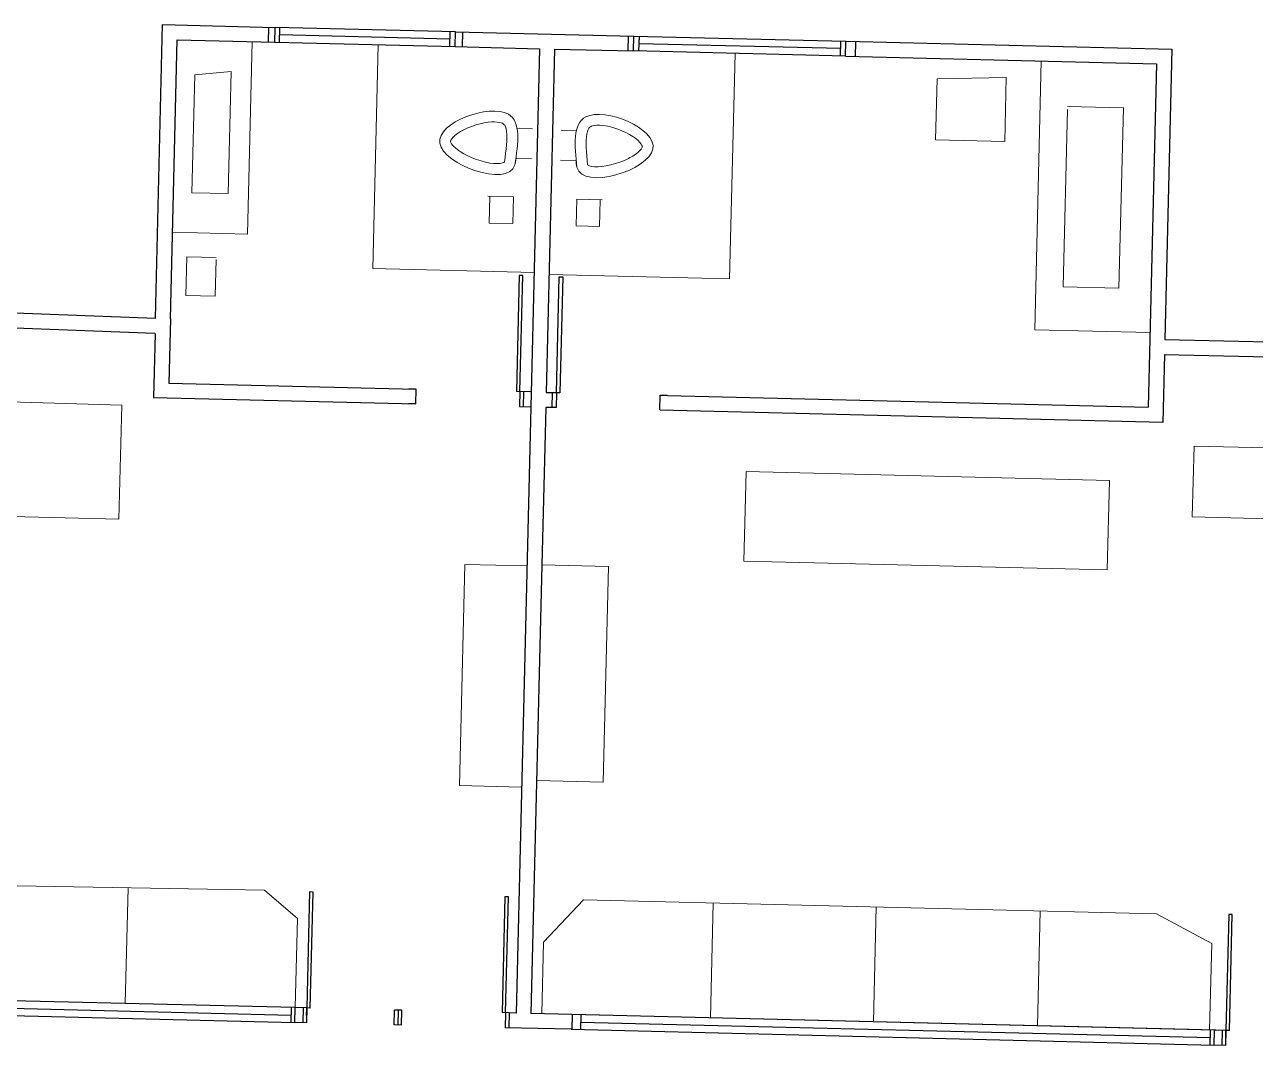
# Model space of a CAD drawing. Header units: millimetres. Extents: x 1418 to 1811, y 1796 to 1956.
# Drawn here: x 1506.6 to 1512.38, y 1824.64 to 1829.44 of the extents above; entities that cross this region are included whole.
import ezdxf

# ---------------------------------------------------------------- set-up
doc = ezdxf.new("R2010")
doc.units = ezdxf.units.MM
for name, color, linetype, lineweight in [('JANELAS', 5, 'Continuous', 25), ('layout', 253, 'Continuous', 13), ('LINHAGROSSA', 7, 'Continuous', 30)]:
    doc.layers.add(name, color=color, linetype=linetype, lineweight=lineweight)

msp = doc.modelspace()

# ---------------------------------------------------------------- linework, layer by layer
at = {"layer": 'JANELAS'}
for p, q in [((1508.6222, 1829.4042), (1507.7751, 1829.4248)), ((1507.7956, 1829.3542), (1507.7973, 1829.4242)), ((1508.5958, 1829.3698), (1507.7965, 1829.3892)), ((1508.5949, 1829.3347), (1508.5966, 1829.4048)), ((1507.7733, 1829.3547), (1508.6205, 1829.3341)), ((1509.4597, 1829.3838), (1510.4565, 1829.3595)), ((1509.4843, 1829.3131), (1509.486, 1829.3831)), ((1510.4318, 1829.3251), (1509.4851, 1829.3481)), ((1510.4309, 1829.29), (1510.4326, 1829.3601)), ((1510.4548, 1829.2895), (1509.458, 1829.3137)), ((1507.8696, 1824.8187), (1504.2249, 1824.9075)), ((1504.2232, 1824.8374), (1507.8679, 1824.7487)), ((1504.2463, 1824.8719), (1507.8508, 1824.7841)), ((1507.8499, 1824.7491), (1507.8516, 1824.8192)), ((1512.1876, 1824.7127), (1509.1699, 1824.7862)), ((1509.2109, 1824.7151), (1509.2127, 1824.7851)), ((1509.1658, 1824.7171), (1512.1859, 1824.6427)), ((1509.2118, 1824.7501), (1512.1688, 1824.6781)), ((1512.1679, 1824.6431), (1512.1696, 1824.7132))]:
    msp.add_line(p, q, dxfattribs=at)
at = {"layer": 'layout'}
for p, q in [((1507.667, 1829.3573), (1507.645, 1828.4531)), ((1508.2333, 1828.2916), (1508.2589, 1829.3429)), ((1509.9353, 1829.3021), (1509.9096, 1828.2434)), ((1507.3977, 1829.2014), (1507.568, 1829.2181)), ((1507.568, 1829.2181), (1507.554, 1828.6439)), ((1511.3739, 1829.2671), (1511.3431, 1828.0034)), ((1507.3842, 1828.648), (1507.3977, 1829.2014)), ((1510.8779, 1828.8969), (1510.8848, 1829.1827)), ((1510.8848, 1829.1827), (1511.2095, 1829.1891)), ((1511.2095, 1829.1891), (1511.2022, 1828.889)), ((1511.7599, 1829.0467), (1511.4975, 1829.0531)), ((1511.7392, 1828.1987), (1511.7599, 1829.0467)), ((1511.4972, 1829.0388), (1511.4769, 1828.2051)), ((1508.9116, 1828.9501), (1508.9833, 1828.9483)), ((1509.1904, 1828.9398), (1509.1187, 1828.9415)), ((1511.2022, 1828.889), (1510.8779, 1828.8969)), ((1508.9065, 1828.8096), (1508.9799, 1828.8078)), ((1509.1887, 1828.7992), (1509.1153, 1828.801)), ((1507.554, 1828.6439), (1507.3842, 1828.648)), ((1508.7746, 1828.6311), (1508.8945, 1828.6282)), ((1508.7812, 1828.5051), (1508.7843, 1828.6309)), ((1508.8945, 1828.6282), (1508.8914, 1828.5024)), ((1509.1919, 1828.6175), (1509.1888, 1828.4916)), ((1509.3117, 1828.6146), (1509.1919, 1828.6175)), ((1509.299, 1828.489), (1509.3021, 1828.6148)), ((1508.8914, 1828.5024), (1508.7812, 1828.5051)), ((1509.1888, 1828.4916), (1509.299, 1828.489)), ((1507.645, 1828.4531), (1507.2928, 1828.4617)), ((1507.3552, 1828.1649), (1507.3596, 1828.3463)), ((1507.3596, 1828.3463), (1507.4982, 1828.3429)), ((1507.4979, 1828.3334), (1507.4938, 1828.1616)), ((1508.9914, 1828.2732), (1508.2333, 1828.2916)), ((1509.9096, 1828.2434), (1509.0612, 1828.264)), ((1511.4769, 1828.2051), (1511.7392, 1828.1987)), ((1507.4938, 1828.1616), (1507.3552, 1828.1649)), ((1511.3431, 1828.0034), (1511.8851, 1827.9902)), ((1505.5618, 1827.6935), (1507.0545, 1827.6498)), ((1507.0545, 1827.6498), (1507.0414, 1827.1136)), ((1512.0916, 1827.457), (1512.0835, 1827.1249)), ((1513.2221, 1827.4295), (1512.0916, 1827.457)), ((1509.9873, 1827.3373), (1509.9771, 1826.917)), ((1511.6942, 1827.2957), (1509.9873, 1827.3373)), ((1511.6839, 1826.8754), (1511.6942, 1827.2957)), ((1507.0414, 1827.1136), (1505.5486, 1827.1499)), ((1512.0835, 1827.1249), (1513.214, 1827.0974)), ((1509.9771, 1826.917), (1511.6839, 1826.8754)), ((1508.6661, 1826.9013), (1508.6408, 1825.8625)), ((1508.9578, 1826.8942), (1508.6661, 1826.9013)), ((1509.028, 1826.8986), (1509.341, 1826.8909)), ((1509.341, 1826.8909), (1509.3163, 1825.8778)), ((1508.6408, 1825.8625), (1508.9325, 1825.8554)), ((1509.3163, 1825.8778), (1509.0033, 1825.8854)), ((1507.7253, 1825.3702), (1504.4051, 1825.4307)), ((1507.0838, 1825.3819), (1507.0706, 1824.8382)), ((1507.8798, 1825.2374), (1507.7253, 1825.3702)), ((1509.2228, 1825.3254), (1509.0361, 1825.1269)), ((1509.2228, 1825.3254), (1511.9155, 1825.2599)), ((1509.8328, 1825.3106), (1509.8197, 1824.7713)), ((1510.5988, 1825.2919), (1510.5857, 1824.7526)), ((1507.8696, 1824.8187), (1507.8798, 1825.2374)), ((1511.3694, 1825.2732), (1511.3563, 1824.7339)), ((1511.9155, 1825.2599), (1512.1747, 1825.1195)), ((1509.0279, 1824.7905), (1509.0361, 1825.1269)), ((1512.1747, 1825.1195), (1512.1648, 1824.7142))]:
    msp.add_line(p, q, dxfattribs=at)
for points in [[(1508.9014, 1828.7781), (1508.8709, 1829.0167), (1508.5483, 1828.8812), (1508.9014, 1828.7781), (1508.9065, 1828.8096)], [(1509.1922, 1828.7676), (1509.2343, 1829.0043), (1509.5499, 1828.8533), (1509.1922, 1828.7676), (1509.1887, 1828.7992)]]:
    msp.add_spline(points, degree=3, dxfattribs=at)
for points in [[(1508.8518, 1828.7922), (1508.8602, 1828.8487), (1508.8664, 1828.9026), (1508.8596, 1828.9547), (1508.8544, 1828.9644), (1508.8464, 1828.9725), (1508.8412, 1828.9757), (1508.8152, 1828.9807), (1508.7965, 1828.9812), (1508.7268, 1828.9732), (1508.6666, 1828.951), (1508.6144, 1828.9139), (1508.6039, 1828.9013), (1508.598, 1828.8893), (1508.5982, 1828.8903), (1508.6002, 1828.8837), (1508.6052, 1828.8745), (1508.6267, 1828.8534), (1508.6425, 1828.8417), (1508.7094, 1828.8031), (1508.7777, 1828.7835), (1508.8398, 1828.7849), (1508.8505, 1828.7908), (1508.8518, 1828.7922)], [(1509.2424, 1828.7791), (1509.2369, 1828.836), (1509.2332, 1828.8902), (1509.2426, 1828.9419), (1509.2482, 1828.9513), (1509.2567, 1828.959), (1509.262, 1828.9619), (1509.2882, 1828.9657), (1509.3069, 1828.9653), (1509.3761, 1828.9539), (1509.4351, 1828.9288), (1509.4855, 1828.8892), (1509.4954, 1828.8761), (1509.5007, 1828.8638), (1509.5005, 1828.8648), (1509.4982, 1828.8583), (1509.4927, 1828.8493), (1509.4702, 1828.8294), (1509.4539, 1828.8185), (1509.3852, 1828.7832), (1509.3161, 1828.7669), (1509.2541, 1828.7713), (1509.2437, 1828.7777), (1509.2424, 1828.7791)]]:
    msp.add_open_spline(points, degree=3, knots=[0.006653, 0.006653, 0.006653, 0.006653, 0.179116, 0.179116, 0.279942, 0.279942, 0.356527, 0.356527, 0.433113, 0.433113, 0.614296, 0.614296, 0.701675, 0.701675, 0.771877, 0.771877, 0.842078, 0.842078, 0.912279, 0.912279, 1.096903, 1.096903, 1.191805, 1.191805, 1.191805, 1.191805], dxfattribs=at)
at = {"layer": 'LINHAGROSSA'}
for p, q in [((1507.2129, 1828.0566), (1507.2465, 1829.4377)), ((1507.2465, 1829.4377), (1507.7751, 1829.4248)), ((1507.7439, 1829.3554), (1507.7456, 1829.4255)), ((1507.7733, 1829.3547), (1507.7751, 1829.4248)), ((1508.6205, 1829.3341), (1508.6222, 1829.4042)), ((1508.6222, 1829.4042), (1509.4597, 1829.3838)), ((1508.6553, 1829.3333), (1508.6571, 1829.4033)), ((1507.2829, 1828.0549), (1507.3148, 1829.3659)), ((1507.3148, 1829.3659), (1507.7733, 1829.3547)), ((1508.6205, 1829.3341), (1509.0169, 1829.3245)), ((1509.4329, 1829.3143), (1509.4346, 1829.3844)), ((1509.458, 1829.3137), (1509.4597, 1829.3838)), ((1510.4548, 1829.2895), (1510.4565, 1829.3595)), ((1510.4565, 1829.3595), (1511.9876, 1829.3223)), ((1510.5014, 1829.2883), (1510.5031, 1829.3584)), ((1509.0169, 1829.3245), (1508.9067, 1824.7935)), ((1509.087, 1829.3228), (1509.0477, 1827.7093)), ((1509.087, 1829.3228), (1509.458, 1829.3137)), ((1510.4548, 1829.2895), (1511.9159, 1829.2539)), ((1511.9876, 1829.3223), (1511.9544, 1827.9583)), ((1511.9159, 1829.2539), (1511.8844, 1827.96)), ((1508.922, 1828.2586), (1508.9088, 1827.7137)), ((1508.9385, 1828.2582), (1508.922, 1828.2586)), ((1508.9252, 1827.7133), (1508.9385, 1828.2582)), ((1509.0965, 1827.7081), (1509.1098, 1828.2531)), ((1509.1098, 1828.2531), (1509.1262, 1828.2527)), ((1509.1262, 1828.2527), (1509.1129, 1827.7077)), ((1507.2129, 1828.0566), (1504.2441, 1828.1671)), ((1507.2103, 1827.9866), (1504.2414, 1828.097)), ((1507.2829, 1828.0549), (1507.2756, 1827.753)), ((1507.2112, 1827.9866), (1507.2038, 1827.6851)), ((1511.8844, 1827.96), (1511.8766, 1827.6405)), ((1511.9544, 1827.9583), (1513.4283, 1827.9224)), ((1511.9527, 1827.8882), (1511.9449, 1827.5687)), ((1511.9527, 1827.8882), (1513.3566, 1827.8541)), ((1507.2756, 1827.753), (1508.4374, 1827.7247)), ((1508.4375, 1827.7252), (1508.4029, 1827.726)), ((1508.4358, 1827.6551), (1508.4375, 1827.7252)), ((1508.974, 1827.7121), (1508.9088, 1827.7137)), ((1508.9252, 1827.7133), (1508.9235, 1827.6432)), ((1508.9418, 1827.6428), (1508.9435, 1827.7128)), ((1507.2038, 1827.6851), (1508.4358, 1827.6551)), ((1508.4358, 1827.6551), (1508.4012, 1827.6559)), ((1509.1129, 1827.7077), (1509.0477, 1827.7093)), ((1509.0477, 1827.7093), (1509.1129, 1827.7077)), ((1509.0765, 1827.6385), (1509.0782, 1827.7086)), ((1509.0965, 1827.7081), (1509.0948, 1827.6381)), ((1509.5826, 1827.6269), (1509.5843, 1827.6969)), ((1509.5843, 1827.6969), (1509.6188, 1827.6961)), ((1509.6188, 1827.6954), (1511.8766, 1827.6405)), ((1508.9235, 1827.6432), (1508.976, 1827.6419)), ((1509.046, 1827.6392), (1509.028, 1826.8986)), ((1509.0948, 1827.6381), (1509.046, 1827.6392)), ((1511.9449, 1827.5687), (1509.5825, 1827.6262)), ((1509.5826, 1827.6269), (1509.6171, 1827.626)), ((1509.028, 1826.8986), (1508.9767, 1824.7918)), ((1507.9369, 1825.3624), (1507.9237, 1824.8174)), ((1507.9533, 1825.362), (1507.9369, 1825.3624)), ((1507.9401, 1824.817), (1507.9533, 1825.362)), ((1508.8547, 1825.34), (1508.8415, 1824.7951)), ((1508.8711, 1825.3396), (1508.8547, 1825.34)), ((1508.8579, 1824.7947), (1508.8711, 1825.3396)), ((1512.255, 1825.2564), (1512.2417, 1824.7114)), ((1512.2714, 1825.256), (1512.255, 1825.2564)), ((1512.2581, 1824.711), (1512.2714, 1825.256)), ((1507.8679, 1824.7487), (1507.8696, 1824.8187)), ((1507.9237, 1824.8174), (1507.8696, 1824.8187)), ((1507.9062, 1824.7477), (1507.9079, 1824.8178)), ((1507.9237, 1824.8174), (1507.922, 1824.7474)), ((1507.9228, 1824.7824), (1507.9237, 1824.8174)), ((1507.9401, 1824.817), (1507.9237, 1824.8174)), ((1508.3339, 1824.7373), (1508.3356, 1824.8074)), ((1508.3702, 1824.8066), (1508.3356, 1824.8074)), ((1508.3532, 1824.807), (1508.3515, 1824.7369)), ((1508.3684, 1824.7365), (1508.3702, 1824.8066)), ((1508.9067, 1824.7935), (1508.8415, 1824.7951)), ((1508.8579, 1824.7947), (1508.8562, 1824.7246)), ((1508.8745, 1824.7242), (1508.8762, 1824.7942)), ((1512.2581, 1824.7119), (1508.9767, 1824.7918)), ((1509.1707, 1824.716), (1509.1724, 1824.7861)), ((1507.922, 1824.7474), (1507.8679, 1824.7487)), ((1508.3684, 1824.7365), (1508.3339, 1824.7373)), ((1509.1658, 1824.7171), (1508.8562, 1824.7246)), ((1512.1859, 1824.6427), (1512.1876, 1824.7127)), ((1512.2417, 1824.7114), (1512.1876, 1824.7127)), ((1512.2242, 1824.6417), (1512.2259, 1824.7118)), ((1512.2417, 1824.7114), (1512.24, 1824.6413)), ((1512.2408, 1824.6764), (1512.2417, 1824.7114)), ((1512.2581, 1824.711), (1512.2417, 1824.7114)), ((1512.24, 1824.6413), (1512.1859, 1824.6427))]:
    msp.add_line(p, q, dxfattribs=at)

doc.saveas('drawing.dxf')
